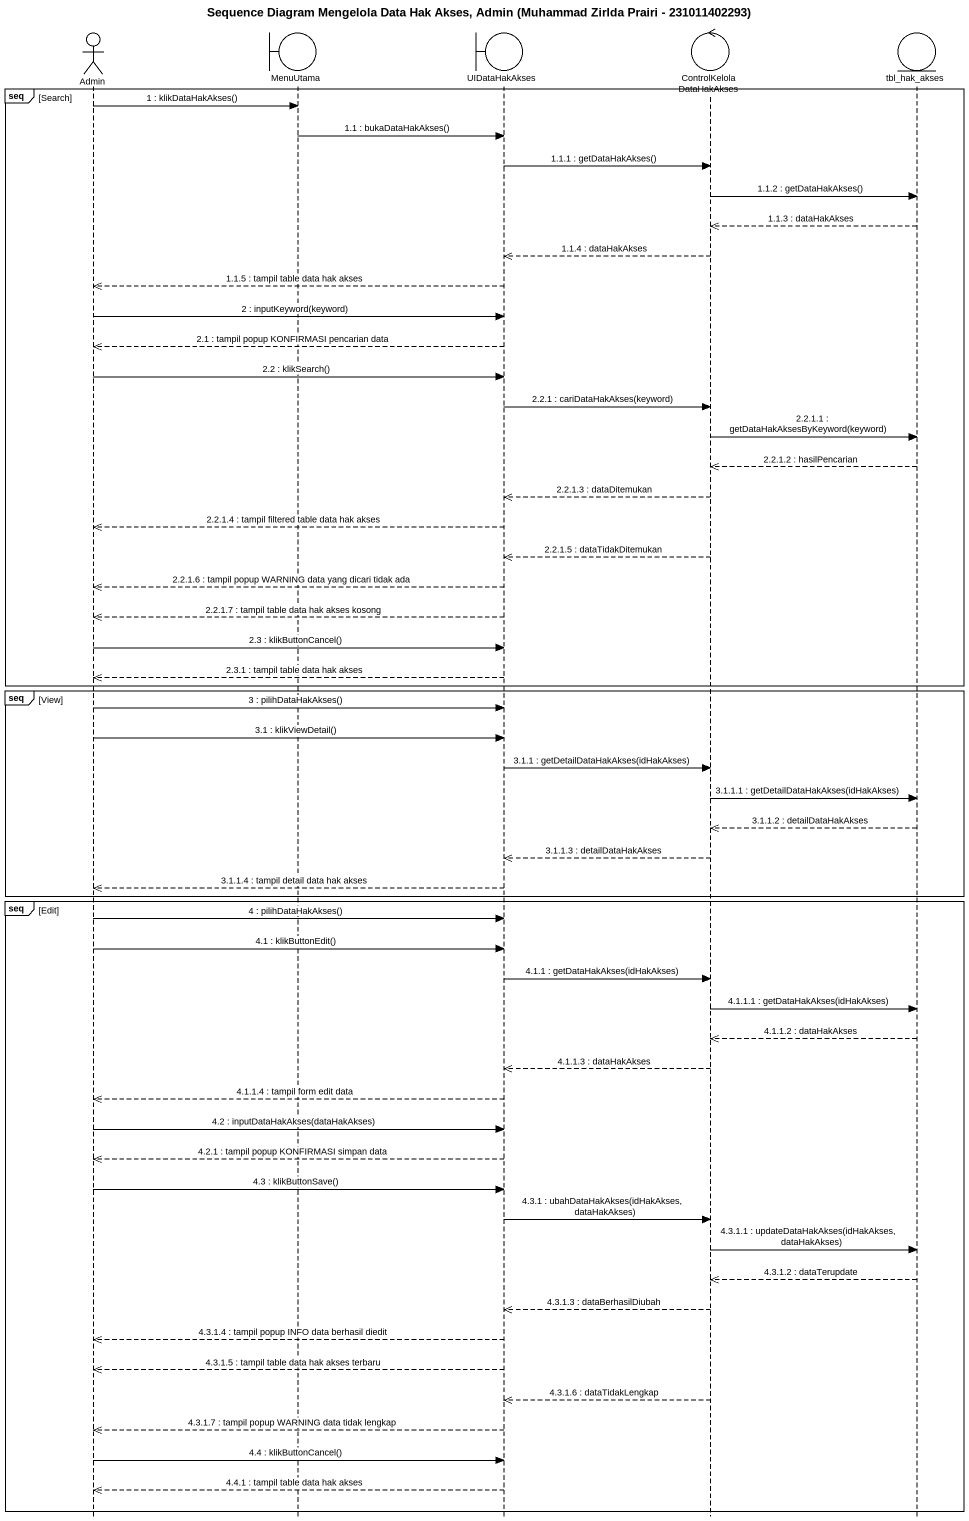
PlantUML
@startuml
title Sequence Diagram Mengelola Data Hak Akses, Admin (Muhammad Zirlda Prairi - 231011402293)
hide footbox
actor Admin
boundary MenuUtama
boundary UIDataHakAkses
control ControlKelolaDataHakAkses
entity tbl_hak_akses

group seq [Search]
  Admin -> MenuUtama : 1 : klikDataHakAkses()
  MenuUtama -> UIDataHakAkses : 1.1 : bukaDataHakAkses()
  UIDataHakAkses -> ControlKelolaDataHakAkses : 1.1.1 : getDataHakAkses()
  ControlKelolaDataHakAkses -> tbl_hak_akses : 1.1.2 : getDataHakAkses()
  tbl_hak_akses -->> ControlKelolaDataHakAkses : 1.1.3 : dataHakAkses
  ControlKelolaDataHakAkses -->> UIDataHakAkses : 1.1.4 : dataHakAkses
  UIDataHakAkses -->> Admin : 1.1.5 : tampil table data hak akses
  Admin -> UIDataHakAkses : 2 : inputKeyword(keyword)
  UIDataHakAkses -->> Admin : 2.1 : tampil popup KONFIRMASI pencarian data
  Admin -> UIDataHakAkses : 2.2 : klikSearch()
  UIDataHakAkses -> ControlKelolaDataHakAkses : 2.2.1 : cariDataHakAkses(keyword)
  ControlKelolaDataHakAkses -> tbl_hak_akses : 2.2.1.1 : getDataHakAksesByKeyword(keyword)
  tbl_hak_akses -->> ControlKelolaDataHakAkses : 2.2.1.2 : hasilPencarian
  ControlKelolaDataHakAkses -->> UIDataHakAkses : 2.2.1.3 : dataDitemukan
  UIDataHakAkses -->> Admin : 2.2.1.4 : tampil filtered table data hak akses
  ControlKelolaDataHakAkses -->> UIDataHakAkses : 2.2.1.5 : dataTidakDitemukan
  UIDataHakAkses -->> Admin : 2.2.1.6 : tampil popup WARNING data yang dicari tidak ada
  UIDataHakAkses -->> Admin : 2.2.1.7 : tampil table data hak akses kosong
  Admin -> UIDataHakAkses : 2.3 : klikButtonCancel()
  UIDataHakAkses -->> Admin : 2.3.1 : tampil table data hak akses
end
group seq [View]
  Admin -> UIDataHakAkses : 3 : pilihDataHakAkses()
  Admin -> UIDataHakAkses : 3.1 : klikViewDetail()
  UIDataHakAkses -> ControlKelolaDataHakAkses : 3.1.1 : getDetailDataHakAkses(idHakAkses)
  ControlKelolaDataHakAkses -> tbl_hak_akses : 3.1.1.1 : getDetailDataHakAkses(idHakAkses)
  tbl_hak_akses -->> ControlKelolaDataHakAkses : 3.1.1.2 : detailDataHakAkses
  ControlKelolaDataHakAkses -->> UIDataHakAkses : 3.1.1.3 : detailDataHakAkses
  UIDataHakAkses -->> Admin : 3.1.1.4 : tampil detail data hak akses
end
group seq [Edit]
  Admin -> UIDataHakAkses : 4 : pilihDataHakAkses()
  Admin -> UIDataHakAkses : 4.1 : klikButtonEdit()
  UIDataHakAkses -> ControlKelolaDataHakAkses : 4.1.1 : getDataHakAkses(idHakAkses)
  ControlKelolaDataHakAkses -> tbl_hak_akses : 4.1.1.1 : getDataHakAkses(idHakAkses)
  tbl_hak_akses -->> ControlKelolaDataHakAkses : 4.1.1.2 : dataHakAkses
  ControlKelolaDataHakAkses -->> UIDataHakAkses : 4.1.1.3 : dataHakAkses
  UIDataHakAkses -->> Admin : 4.1.1.4 : tampil form edit data
  Admin -> UIDataHakAkses : 4.2 : inputDataHakAkses(dataHakAkses)
  UIDataHakAkses -->> Admin : 4.2.1 : tampil popup KONFIRMASI simpan data
  Admin -> UIDataHakAkses : 4.3 : klikButtonSave()
  UIDataHakAkses -> ControlKelolaDataHakAkses : 4.3.1 : ubahDataHakAkses(idHakAkses, dataHakAkses)
  ControlKelolaDataHakAkses -> tbl_hak_akses : 4.3.1.1 : updateDataHakAkses(idHakAkses, dataHakAkses)
  tbl_hak_akses -->> ControlKelolaDataHakAkses : 4.3.1.2 : dataTerupdate
  ControlKelolaDataHakAkses -->> UIDataHakAkses : 4.3.1.3 : dataBerhasilDiubah
  UIDataHakAkses -->> Admin : 4.3.1.4 : tampil popup INFO data berhasil diedit
  UIDataHakAkses -->> Admin : 4.3.1.5 : tampil table data hak akses terbaru
  ControlKelolaDataHakAkses -->> UIDataHakAkses : 4.3.1.6 : dataTidakLengkap
  UIDataHakAkses -->> Admin : 4.3.1.7 : tampil popup WARNING data tidak lengkap
  Admin -> UIDataHakAkses : 4.4 : klikButtonCancel()
  UIDataHakAkses -->> Admin : 4.4.1 : tampil table data hak akses
end
@enduml
